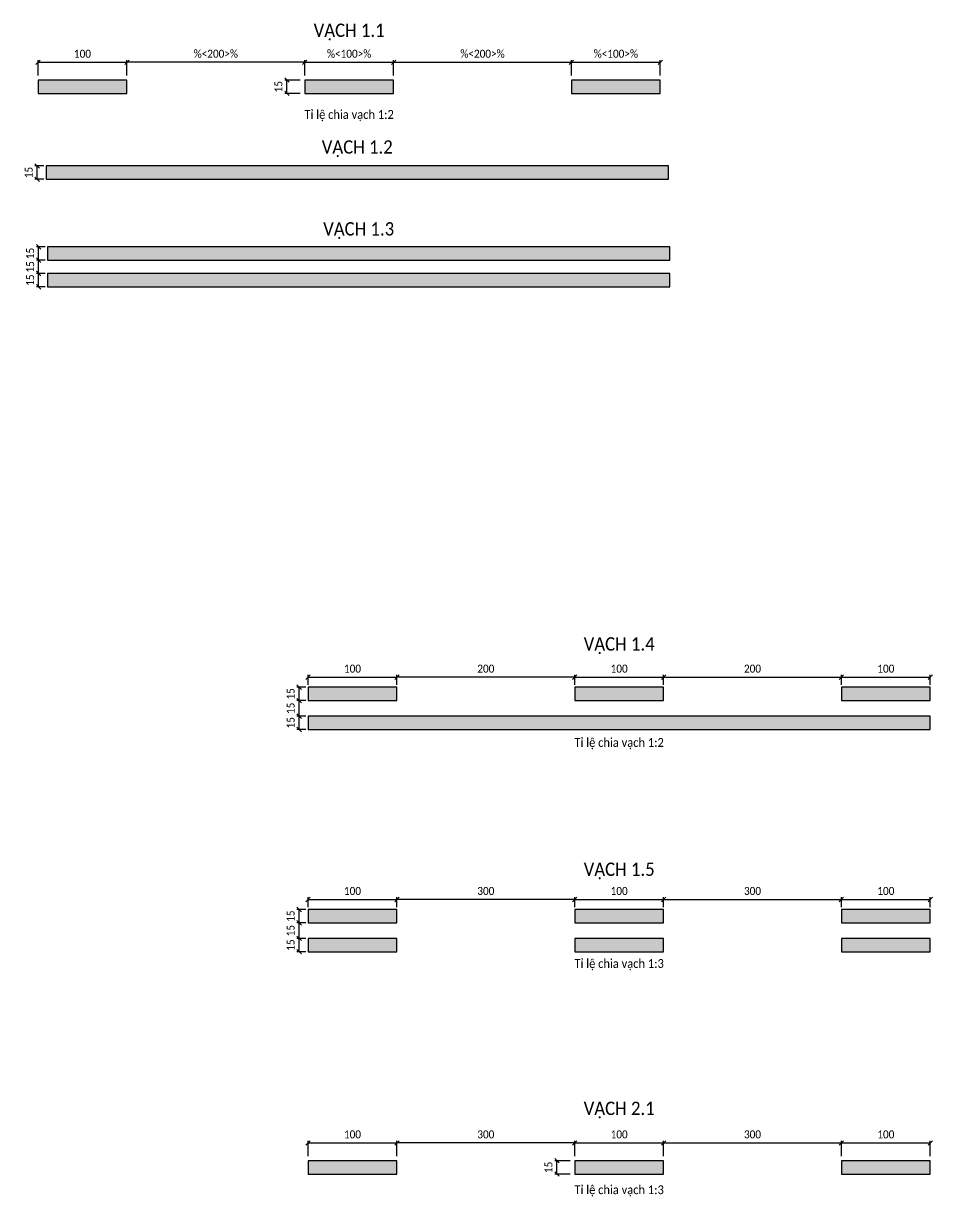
# Model space of a CAD drawing. Header units: metres. Extents: x 933 to 1419, y -2020 to 374.
# Drawn here: x 933.3 to 1137.9, y 109.8 to 373.6 of the extents above; entities that cross this region are included whole.
import ezdxf
from ezdxf.enums import TextEntityAlignment as Align

# ---------------------------------------------------------------- set-up
doc = ezdxf.new("R2010")
doc.units = ezdxf.units.M
doc.layers.add('ATGT-DIM', color=30, linetype='Continuous')
doc.layers.add('ATGT-Text', color=3, linetype='Continuous')
doc.styles.add('ATGT-Text', font='calibril.ttf', dxfattribs={"width": 0.9})
doc.dimstyles.new('ATGT-DIM', dxfattribs={"dimtxt": 1.8, "dimasz": 1, "dimexe": 0.5, "dimexo": 0.5, "dimgap": 1, "dimtad": 1, "dimdec": 0, "dimlfac": 5, "dimtxsty": 'ATGT-Text', "dimblk": 'OBLIQUE', "dimcen": 0, "dimclrd": 30, "dimclre": 30, "dimclrt": 2, "dimadec": 0, "dimazin": 0, "dimtfac": 1, "dimtdec": 0, "dimtmove": 0, "dimatfit": 3, "dimfxl": 3, "dimfxlon": 1, "dimlwe": -1, "dimarcsym": 2})

# ---------------------------------------------------------------- blocks, each defined once
blk = doc.blocks.new('_Oblique')
at = {"color": 0, "linetype": 'ByBlock', "lineweight": -2}
blk.add_line((-0.5, -0.5), (0.5, 0.5), dxfattribs=at)
blk = doc.blocks.new('*D437')
at = {"layer": 'ATGT-DIM', "color": 30, "transparency": 16777216}
for p, q in [((-11, 3), (-14.5, 3)), ((-11, 0), (-14.5, 0))]:
    blk.add_line(p, q, dxfattribs=at)
at = {"layer": 'ATGT-DIM', "color": 30, "lineweight": -2, "transparency": 16777216}
blk.add_line((-14, 0), (-14, 3), dxfattribs=at)
at = {"layer": 'Defpoints', "color": 0, "transparency": 16777216}
for p in [(-14, 3), (-10, 3), (-10, 0)]:
    blk.add_point(p, dxfattribs=at)
at = {"layer": 'ATGT-DIM', "color": 30, "lineweight": -2, "transparency": 16777216}
for p, rotation in [((-14, 3), 90), ((-14, 0), 270)]:
    blk.add_blockref('_Oblique', p, dxfattribs=dict(at, rotation=rotation))
at = {"layer": 'ATGT-DIM', "color": 2, "transparency": 16777216, "insert": (-15.91, 1.5), "char_height": 1.8, "attachment_point": 5, "rotation": 90, "style": 'ATGT-Text'}
blk.add_mtext('15', dxfattribs=at)
blk = doc.blocks.new('*D433')
at = {"layer": 'ATGT-DIM', "color": 30, "transparency": 16777216}
for p, q in [((-10, 4), (-10, 7.5)), ((10, 4), (10, 7.5))]:
    blk.add_line(p, q, dxfattribs=at)
at = {"layer": 'ATGT-DIM', "color": 30, "lineweight": -2, "transparency": 16777216}
blk.add_line((-10, 7), (10, 7), dxfattribs=at)
at = {"layer": 'Defpoints', "color": 0, "transparency": 16777216}
for p in [(10, 7), (-10, 3), (10, 3)]:
    blk.add_point(p, dxfattribs=at)
at = {"layer": 'ATGT-DIM', "color": 30, "lineweight": -2, "transparency": 16777216, "rotation": 180}
blk.add_blockref('_Oblique', (-10, 7), dxfattribs=at)
at = {"layer": 'ATGT-DIM', "color": 30, "lineweight": -2, "transparency": 16777216}
blk.add_blockref('_Oblique', (10, 7), dxfattribs=at)
at = {"layer": 'ATGT-DIM', "color": 2, "transparency": 16777216, "insert": (0, 8.92), "char_height": 1.8, "attachment_point": 5, "style": 'ATGT-Text'}
blk.add_mtext('%<100>%', dxfattribs=at)
blk = doc.blocks.new('*D434')
at = {"layer": 'ATGT-DIM', "color": 30, "transparency": 16777216}
for p, q in [((10, 4), (10, 7.5)), ((50, 4), (50, 7.5))]:
    blk.add_line(p, q, dxfattribs=at)
at = {"layer": 'ATGT-DIM', "color": 30, "lineweight": -2, "transparency": 16777216}
blk.add_line((10, 7), (50, 7), dxfattribs=at)
at = {"layer": 'Defpoints', "color": 0, "transparency": 16777216}
for p in [(50, 7), (10, 3), (50, 3)]:
    blk.add_point(p, dxfattribs=at)
at = {"layer": 'ATGT-DIM', "color": 30, "lineweight": -2, "transparency": 16777216, "rotation": 180}
blk.add_blockref('_Oblique', (10, 7), dxfattribs=at)
at = {"layer": 'ATGT-DIM', "color": 30, "lineweight": -2, "transparency": 16777216}
blk.add_blockref('_Oblique', (50, 7), dxfattribs=at)
at = {"layer": 'ATGT-DIM', "color": 2, "transparency": 16777216, "insert": (30, 8.92), "char_height": 1.8, "attachment_point": 5, "style": 'ATGT-Text'}
blk.add_mtext('%<200>%', dxfattribs=at)
blk = doc.blocks.new('*D435')
at = {"layer": 'ATGT-DIM', "color": 30, "transparency": 16777216}
for p, q in [((-50, 4), (-50, 7.5)), ((-10, 4), (-10, 7.5))]:
    blk.add_line(p, q, dxfattribs=at)
at = {"layer": 'ATGT-DIM', "color": 30, "lineweight": -2, "transparency": 16777216}
blk.add_line((-10, 7), (-50, 7), dxfattribs=at)
at = {"layer": 'Defpoints', "color": 0, "transparency": 16777216}
for p in [(-50, 7), (-50, 3), (-10, 3)]:
    blk.add_point(p, dxfattribs=at)
at = {"layer": 'ATGT-DIM', "color": 30, "lineweight": -2, "transparency": 16777216, "rotation": 180}
blk.add_blockref('_Oblique', (-50, 7), dxfattribs=at)
at = {"layer": 'ATGT-DIM', "color": 30, "lineweight": -2, "transparency": 16777216}
blk.add_blockref('_Oblique', (-10, 7), dxfattribs=at)
at = {"layer": 'ATGT-DIM', "color": 2, "transparency": 16777216, "insert": (-30, 8.92), "char_height": 1.8, "attachment_point": 5, "style": 'ATGT-Text'}
blk.add_mtext('%<200>%', dxfattribs=at)
blk = doc.blocks.new('*D432')
at = {"layer": 'ATGT-DIM', "color": 30, "transparency": 16777216}
for p, q in [((-70, 4), (-70, 7.5)), ((-50, 4), (-50, 7.5))]:
    blk.add_line(p, q, dxfattribs=at)
at = {"layer": 'ATGT-DIM', "color": 30, "lineweight": -2, "transparency": 16777216}
blk.add_line((-70, 7), (-50, 7), dxfattribs=at)
at = {"layer": 'Defpoints', "color": 0, "transparency": 16777216}
for p in [(-50, 7), (-70, 3), (-50, 3)]:
    blk.add_point(p, dxfattribs=at)
at = {"layer": 'ATGT-DIM', "color": 30, "lineweight": -2, "transparency": 16777216, "rotation": 180}
blk.add_blockref('_Oblique', (-70, 7), dxfattribs=at)
at = {"layer": 'ATGT-DIM', "color": 30, "lineweight": -2, "transparency": 16777216}
blk.add_blockref('_Oblique', (-50, 7), dxfattribs=at)
at = {"layer": 'ATGT-DIM', "color": 2, "transparency": 16777216, "insert": (-60, 8.92), "char_height": 1.8, "attachment_point": 5, "style": 'ATGT-Text'}
blk.add_mtext('100', dxfattribs=at)
blk = doc.blocks.new('*D436')
at = {"layer": 'ATGT-DIM', "color": 30, "transparency": 16777216}
for p, q in [((50, 4), (50, 7.5)), ((70, 4), (70, 7.5))]:
    blk.add_line(p, q, dxfattribs=at)
at = {"layer": 'ATGT-DIM', "color": 30, "lineweight": -2, "transparency": 16777216}
blk.add_line((50, 7), (70, 7), dxfattribs=at)
at = {"layer": 'Defpoints', "color": 0, "transparency": 16777216}
for p in [(70, 7), (50, 3), (70, 3)]:
    blk.add_point(p, dxfattribs=at)
at = {"layer": 'ATGT-DIM', "color": 30, "lineweight": -2, "transparency": 16777216, "rotation": 180}
blk.add_blockref('_Oblique', (50, 7), dxfattribs=at)
at = {"layer": 'ATGT-DIM', "color": 30, "lineweight": -2, "transparency": 16777216}
blk.add_blockref('_Oblique', (70, 7), dxfattribs=at)
at = {"layer": 'ATGT-DIM', "color": 2, "transparency": 16777216, "insert": (60, 8.92), "char_height": 1.8, "attachment_point": 5, "style": 'ATGT-Text'}
blk.add_mtext('%<100>%', dxfattribs=at)
blk = doc.blocks.new('*D438')
at = {"layer": 'ATGT-DIM', "color": 30, "transparency": 16777216}
for p, q in [((-70.5, 3), (-72.5, 3)), ((-70.5, 0), (-72.5, 0))]:
    blk.add_line(p, q, dxfattribs=at)
at = {"layer": 'ATGT-DIM', "color": 30, "lineweight": -2, "transparency": 16777216}
blk.add_line((-72, 0), (-72, 3), dxfattribs=at)
at = {"layer": 'Defpoints', "color": 0, "transparency": 16777216}
for p in [(-72, 3), (-70, 3), (-70, 0)]:
    blk.add_point(p, dxfattribs=at)
at = {"layer": 'ATGT-DIM', "color": 30, "lineweight": -2, "transparency": 16777216}
for p, rotation in [((-72, 3), 90), ((-72, 0), 270)]:
    blk.add_blockref('_Oblique', p, dxfattribs=dict(at, rotation=rotation))
at = {"layer": 'ATGT-DIM', "color": 2, "transparency": 16777216, "insert": (-73.91, 1.5), "char_height": 1.8, "attachment_point": 5, "rotation": 90, "style": 'ATGT-Text'}
blk.add_mtext('15', dxfattribs=at)
blk = doc.blocks.new('*D439')
at = {"layer": 'ATGT-DIM', "color": 30, "transparency": 16777216}
for p, q in [((-70.5, 3), (-72.5, 3)), ((-70.5, 0), (-72.5, 0))]:
    blk.add_line(p, q, dxfattribs=at)
at = {"layer": 'ATGT-DIM', "color": 30, "lineweight": -2, "transparency": 16777216}
blk.add_line((-72, 0), (-72, 3), dxfattribs=at)
at = {"layer": 'Defpoints', "color": 0, "transparency": 16777216}
for p in [(-72, 3), (-70, 3), (-70, 0)]:
    blk.add_point(p, dxfattribs=at)
at = {"layer": 'ATGT-DIM', "color": 30, "lineweight": -2, "transparency": 16777216}
for p, rotation in [((-72, 3), 90), ((-72, 0), 270)]:
    blk.add_blockref('_Oblique', p, dxfattribs=dict(at, rotation=rotation))
at = {"layer": 'ATGT-DIM', "color": 2, "transparency": 16777216, "insert": (-73.91, 1.5), "char_height": 1.8, "attachment_point": 5, "rotation": 90, "style": 'ATGT-Text'}
blk.add_mtext('15', dxfattribs=at)
blk = doc.blocks.new('*D441')
at = {"layer": 'ATGT-DIM', "color": 30, "transparency": 16777216}
for p, q in [((-70.5, 9), (-72.5, 9)), ((-70.5, 6), (-72.5, 6))]:
    blk.add_line(p, q, dxfattribs=at)
at = {"layer": 'ATGT-DIM', "color": 30, "lineweight": -2, "transparency": 16777216}
blk.add_line((-72, 6), (-72, 9), dxfattribs=at)
at = {"layer": 'Defpoints', "color": 0, "transparency": 16777216}
for p in [(-72, 9), (-70, 9), (-70, 6)]:
    blk.add_point(p, dxfattribs=at)
at = {"layer": 'ATGT-DIM', "color": 30, "lineweight": -2, "transparency": 16777216}
for p, rotation in [((-72, 9), 90), ((-72, 6), 270)]:
    blk.add_blockref('_Oblique', p, dxfattribs=dict(at, rotation=rotation))
at = {"layer": 'ATGT-DIM', "color": 2, "transparency": 16777216, "insert": (-73.91, 7.5), "char_height": 1.8, "attachment_point": 5, "rotation": 90, "style": 'ATGT-Text'}
blk.add_mtext('15', dxfattribs=at)
blk = doc.blocks.new('*D440')
at = {"layer": 'ATGT-DIM', "color": 30, "transparency": 16777216}
for p, q in [((-70.5, 6), (-72.5, 6)), ((-70.5, 3), (-72.5, 3))]:
    blk.add_line(p, q, dxfattribs=at)
at = {"layer": 'ATGT-DIM', "color": 30, "lineweight": -2, "transparency": 16777216}
blk.add_line((-72, 3), (-72, 6), dxfattribs=at)
at = {"layer": 'Defpoints', "color": 0, "transparency": 16777216}
for p in [(-72, 6), (-70, 6), (-70, 3)]:
    blk.add_point(p, dxfattribs=at)
at = {"layer": 'ATGT-DIM', "color": 30, "lineweight": -2, "transparency": 16777216}
for p, rotation in [((-72, 6), 90), ((-72, 3), 270)]:
    blk.add_blockref('_Oblique', p, dxfattribs=dict(at, rotation=rotation))
at = {"layer": 'ATGT-DIM', "color": 2, "transparency": 16777216, "insert": (-73.91, 4.5), "char_height": 1.8, "attachment_point": 5, "rotation": 90, "style": 'ATGT-Text'}
blk.add_mtext('15', dxfattribs=at)
blk = doc.blocks.new('*D6')
at = {"layer": 'ATGT-DIM', "color": 30, "transparency": 16777216}
for p, q in [((-10, -140), (-10, -137.75)), ((10, -140), (10, -137.75))]:
    blk.add_line(p, q, dxfattribs=at)
at = {"layer": 'ATGT-DIM', "color": 30, "lineweight": -2, "transparency": 16777216}
blk.add_line((-10, -138.25), (10, -138.25), dxfattribs=at)
at = {"layer": 'Defpoints', "color": 0, "transparency": 16777216}
for p in [(10, -138.25), (-10, -140.5), (10, -140.5)]:
    blk.add_point(p, dxfattribs=at)
at = {"layer": 'ATGT-DIM', "color": 30, "lineweight": -2, "transparency": 16777216, "rotation": 180}
blk.add_blockref('_Oblique', (-10, -138.25), dxfattribs=at)
at = {"layer": 'ATGT-DIM', "color": 30, "lineweight": -2, "transparency": 16777216}
blk.add_blockref('_Oblique', (10, -138.25), dxfattribs=at)
at = {"layer": 'ATGT-DIM', "color": 2, "transparency": 16777216, "insert": (0, -136.33), "char_height": 1.8, "attachment_point": 5, "style": 'ATGT-Text'}
blk.add_mtext('100', dxfattribs=at)
blk = doc.blocks.new('*D7')
at = {"layer": 'ATGT-DIM', "color": 30, "transparency": 16777216}
for p, q in [((10, -140), (10, -137.75)), ((50, -140), (50, -137.75))]:
    blk.add_line(p, q, dxfattribs=at)
at = {"layer": 'ATGT-DIM', "color": 30, "lineweight": -2, "transparency": 16777216}
blk.add_line((10, -138.25), (50, -138.25), dxfattribs=at)
at = {"layer": 'Defpoints', "color": 0, "transparency": 16777216}
for p in [(50, -138.25), (10, -140.5), (50, -140.5)]:
    blk.add_point(p, dxfattribs=at)
at = {"layer": 'ATGT-DIM', "color": 30, "lineweight": -2, "transparency": 16777216, "rotation": 180}
blk.add_blockref('_Oblique', (10, -138.25), dxfattribs=at)
at = {"layer": 'ATGT-DIM', "color": 30, "lineweight": -2, "transparency": 16777216}
blk.add_blockref('_Oblique', (50, -138.25), dxfattribs=at)
at = {"layer": 'ATGT-DIM', "color": 2, "transparency": 16777216, "insert": (30, -136.33), "char_height": 1.8, "attachment_point": 5, "style": 'ATGT-Text'}
blk.add_mtext('200', dxfattribs=at)
blk = doc.blocks.new('*D8')
at = {"layer": 'ATGT-DIM', "color": 30, "transparency": 16777216}
for p, q in [((-50, -140), (-50, -137.75)), ((-10, -140), (-10, -137.75))]:
    blk.add_line(p, q, dxfattribs=at)
at = {"layer": 'ATGT-DIM', "color": 30, "lineweight": -2, "transparency": 16777216}
blk.add_line((-10, -138.25), (-50, -138.25), dxfattribs=at)
at = {"layer": 'Defpoints', "color": 0, "transparency": 16777216}
for p in [(-50, -138.25), (-50, -140.5), (-10, -140.5)]:
    blk.add_point(p, dxfattribs=at)
at = {"layer": 'ATGT-DIM', "color": 30, "lineweight": -2, "transparency": 16777216, "rotation": 180}
blk.add_blockref('_Oblique', (-50, -138.25), dxfattribs=at)
at = {"layer": 'ATGT-DIM', "color": 30, "lineweight": -2, "transparency": 16777216}
blk.add_blockref('_Oblique', (-10, -138.25), dxfattribs=at)
at = {"layer": 'ATGT-DIM', "color": 2, "transparency": 16777216, "insert": (-30, -136.33), "char_height": 1.8, "attachment_point": 5, "style": 'ATGT-Text'}
blk.add_mtext('200', dxfattribs=at)
blk = doc.blocks.new('*D2')
at = {"layer": 'ATGT-DIM', "color": 30, "transparency": 16777216}
for p, q in [((-70, -140), (-70, -137.75)), ((-50, -140), (-50, -137.75))]:
    blk.add_line(p, q, dxfattribs=at)
at = {"layer": 'ATGT-DIM', "color": 30, "lineweight": -2, "transparency": 16777216}
blk.add_line((-70, -138.25), (-50, -138.25), dxfattribs=at)
at = {"layer": 'Defpoints', "color": 0, "transparency": 16777216}
for p in [(-50, -138.25), (-70, -140.5), (-50, -140.5)]:
    blk.add_point(p, dxfattribs=at)
at = {"layer": 'ATGT-DIM', "color": 30, "lineweight": -2, "transparency": 16777216, "rotation": 180}
blk.add_blockref('_Oblique', (-70, -138.25), dxfattribs=at)
at = {"layer": 'ATGT-DIM', "color": 30, "lineweight": -2, "transparency": 16777216}
blk.add_blockref('_Oblique', (-50, -138.25), dxfattribs=at)
at = {"layer": 'ATGT-DIM', "color": 2, "transparency": 16777216, "insert": (-60, -136.33), "char_height": 1.8, "attachment_point": 5, "style": 'ATGT-Text'}
blk.add_mtext('100', dxfattribs=at)
blk = doc.blocks.new('*D3')
at = {"layer": 'ATGT-DIM', "color": 30, "transparency": 16777216}
for p, q in [((50, -140), (50, -137.75)), ((70, -140), (70, -137.75))]:
    blk.add_line(p, q, dxfattribs=at)
at = {"layer": 'ATGT-DIM', "color": 30, "lineweight": -2, "transparency": 16777216}
blk.add_line((50, -138.25), (70, -138.25), dxfattribs=at)
at = {"layer": 'Defpoints', "color": 0, "transparency": 16777216}
for p in [(70, -138.25), (50, -140.5), (70, -140.5)]:
    blk.add_point(p, dxfattribs=at)
at = {"layer": 'ATGT-DIM', "color": 30, "lineweight": -2, "transparency": 16777216, "rotation": 180}
blk.add_blockref('_Oblique', (50, -138.25), dxfattribs=at)
at = {"layer": 'ATGT-DIM', "color": 30, "lineweight": -2, "transparency": 16777216}
blk.add_blockref('_Oblique', (70, -138.25), dxfattribs=at)
at = {"layer": 'ATGT-DIM', "color": 2, "transparency": 16777216, "insert": (60, -136.33), "char_height": 1.8, "attachment_point": 5, "style": 'ATGT-Text'}
blk.add_mtext('100', dxfattribs=at)
blk = doc.blocks.new('*D9')
at = {"layer": 'ATGT-DIM', "color": 30, "transparency": 16777216}
for p, q in [((-70.5, -147), (-72.5, -147)), ((-70.5, -150), (-72.5, -150))]:
    blk.add_line(p, q, dxfattribs=at)
at = {"layer": 'ATGT-DIM', "color": 30, "lineweight": -2, "transparency": 16777216}
blk.add_line((-72, -150), (-72, -147), dxfattribs=at)
at = {"layer": 'Defpoints', "color": 0, "transparency": 16777216}
for p in [(-72, -147), (-70, -147), (-70, -150)]:
    blk.add_point(p, dxfattribs=at)
at = {"layer": 'ATGT-DIM', "color": 30, "lineweight": -2, "transparency": 16777216}
for p, rotation in [((-72, -147), 90), ((-72, -150), 270)]:
    blk.add_blockref('_Oblique', p, dxfattribs=dict(at, rotation=rotation))
at = {"layer": 'ATGT-DIM', "color": 2, "transparency": 16777216, "insert": (-73.91, -148.5), "char_height": 1.8, "attachment_point": 5, "rotation": 90, "style": 'ATGT-Text'}
blk.add_mtext('15', dxfattribs=at)
blk = doc.blocks.new('*D4')
at = {"layer": 'ATGT-DIM', "color": 30, "transparency": 16777216}
for p, q in [((-70.5, -143.5), (-72.5, -143.5)), ((-70.5, -147), (-72.5, -147))]:
    blk.add_line(p, q, dxfattribs=at)
at = {"layer": 'ATGT-DIM', "color": 30, "lineweight": -2, "transparency": 16777216}
blk.add_line((-72, -147), (-72, -143.5), dxfattribs=at)
at = {"layer": 'Defpoints', "color": 0, "transparency": 16777216}
for p in [(-72, -143.5), (-70, -143.5), (-70, -147)]:
    blk.add_point(p, dxfattribs=at)
at = {"layer": 'ATGT-DIM', "color": 30, "lineweight": -2, "transparency": 16777216}
for p, rotation in [((-72, -143.5), 90), ((-72, -147), 270)]:
    blk.add_blockref('_Oblique', p, dxfattribs=dict(at, rotation=rotation))
at = {"layer": 'ATGT-DIM', "color": 2, "transparency": 16777216, "insert": (-73.91, -145.25), "char_height": 1.8, "attachment_point": 5, "rotation": 90, "style": 'ATGT-Text'}
blk.add_mtext('15', dxfattribs=at)
blk = doc.blocks.new('*D5')
at = {"layer": 'ATGT-DIM', "color": 30, "transparency": 16777216}
for p, q in [((-70.5, -140.5), (-72.5, -140.5)), ((-70.5, -143.5), (-72.5, -143.5))]:
    blk.add_line(p, q, dxfattribs=at)
at = {"layer": 'ATGT-DIM', "color": 30, "lineweight": -2, "transparency": 16777216}
blk.add_line((-72, -143.5), (-72, -140.5), dxfattribs=at)
at = {"layer": 'Defpoints', "color": 0, "transparency": 16777216}
for p in [(-72, -140.5), (-70, -140.5), (-70, -143.5)]:
    blk.add_point(p, dxfattribs=at)
at = {"layer": 'ATGT-DIM', "color": 30, "lineweight": -2, "transparency": 16777216}
for p, rotation in [((-72, -140.5), 90), ((-72, -143.5), 270)]:
    blk.add_blockref('_Oblique', p, dxfattribs=dict(at, rotation=rotation))
at = {"layer": 'ATGT-DIM', "color": 2, "transparency": 16777216, "insert": (-73.91, -142), "char_height": 1.8, "attachment_point": 5, "rotation": 90, "style": 'ATGT-Text'}
blk.add_mtext('15', dxfattribs=at)
blk = doc.blocks.new('*D10')
at = {"layer": 'ATGT-DIM', "color": 30, "transparency": 16777216}
for p, q in [((-10, -190), (-10, -187.75)), ((10, -190), (10, -187.75))]:
    blk.add_line(p, q, dxfattribs=at)
at = {"layer": 'ATGT-DIM', "color": 30, "lineweight": -2, "transparency": 16777216}
blk.add_line((-10, -188.25), (10, -188.25), dxfattribs=at)
at = {"layer": 'Defpoints', "color": 0, "transparency": 16777216}
for p in [(10, -188.25), (-10, -190.5), (10, -190.5)]:
    blk.add_point(p, dxfattribs=at)
at = {"layer": 'ATGT-DIM', "color": 30, "lineweight": -2, "transparency": 16777216, "rotation": 180}
blk.add_blockref('_Oblique', (-10, -188.25), dxfattribs=at)
at = {"layer": 'ATGT-DIM', "color": 30, "lineweight": -2, "transparency": 16777216}
blk.add_blockref('_Oblique', (10, -188.25), dxfattribs=at)
at = {"layer": 'ATGT-DIM', "color": 2, "transparency": 16777216, "insert": (0, -186.33), "char_height": 1.8, "attachment_point": 5, "style": 'ATGT-Text'}
blk.add_mtext('100', dxfattribs=at)
blk = doc.blocks.new('*D359')
at = {"layer": 'ATGT-DIM', "color": 30, "transparency": 16777216}
for p, q in [((10, 10), (10, 12.25)), ((50, 10), (50, 12.25))]:
    blk.add_line(p, q, dxfattribs=at)
at = {"layer": 'ATGT-DIM', "color": 30, "lineweight": -2, "transparency": 16777216}
blk.add_line((10, 11.75), (50, 11.75), dxfattribs=at)
at = {"layer": 'Defpoints', "color": 0, "transparency": 16777216}
for p in [(50, 11.75), (10, 9.5), (50, 9.5)]:
    blk.add_point(p, dxfattribs=at)
at = {"layer": 'ATGT-DIM', "color": 30, "lineweight": -2, "transparency": 16777216, "rotation": 180}
blk.add_blockref('_Oblique', (10, 11.75), dxfattribs=at)
at = {"layer": 'ATGT-DIM', "color": 30, "lineweight": -2, "transparency": 16777216}
blk.add_blockref('_Oblique', (50, 11.75), dxfattribs=at)
at = {"layer": 'ATGT-DIM', "color": 2, "transparency": 16777216, "insert": (30, 13.67), "char_height": 1.8, "attachment_point": 5, "style": 'ATGT-Text'}
blk.add_mtext('300', dxfattribs=at)
blk = doc.blocks.new('*D358')
at = {"layer": 'ATGT-DIM', "color": 30, "transparency": 16777216}
for p, q in [((-50, 10), (-50, 12.25)), ((-10, 10), (-10, 12.25))]:
    blk.add_line(p, q, dxfattribs=at)
at = {"layer": 'ATGT-DIM', "color": 30, "lineweight": -2, "transparency": 16777216}
blk.add_line((-10, 11.75), (-50, 11.75), dxfattribs=at)
at = {"layer": 'Defpoints', "color": 0, "transparency": 16777216}
for p in [(-50, 11.75), (-50, 9.5), (-10, 9.5)]:
    blk.add_point(p, dxfattribs=at)
at = {"layer": 'ATGT-DIM', "color": 30, "lineweight": -2, "transparency": 16777216, "rotation": 180}
blk.add_blockref('_Oblique', (-50, 11.75), dxfattribs=at)
at = {"layer": 'ATGT-DIM', "color": 30, "lineweight": -2, "transparency": 16777216}
blk.add_blockref('_Oblique', (-10, 11.75), dxfattribs=at)
at = {"layer": 'ATGT-DIM', "color": 2, "transparency": 16777216, "insert": (-30, 13.67), "char_height": 1.8, "attachment_point": 5, "style": 'ATGT-Text'}
blk.add_mtext('300', dxfattribs=at)
blk = doc.blocks.new('*D353')
at = {"layer": 'ATGT-DIM', "color": 30, "transparency": 16777216}
for p, q in [((-70, 10), (-70, 12.25)), ((-50, 10), (-50, 12.25))]:
    blk.add_line(p, q, dxfattribs=at)
at = {"layer": 'ATGT-DIM', "color": 30, "lineweight": -2, "transparency": 16777216}
blk.add_line((-70, 11.75), (-50, 11.75), dxfattribs=at)
at = {"layer": 'Defpoints', "color": 0, "transparency": 16777216}
for p in [(-50, 11.75), (-70, 9.5), (-50, 9.5)]:
    blk.add_point(p, dxfattribs=at)
at = {"layer": 'ATGT-DIM', "color": 30, "lineweight": -2, "transparency": 16777216, "rotation": 180}
blk.add_blockref('_Oblique', (-70, 11.75), dxfattribs=at)
at = {"layer": 'ATGT-DIM', "color": 30, "lineweight": -2, "transparency": 16777216}
blk.add_blockref('_Oblique', (-50, 11.75), dxfattribs=at)
at = {"layer": 'ATGT-DIM', "color": 2, "transparency": 16777216, "insert": (-60, 13.67), "char_height": 1.8, "attachment_point": 5, "style": 'ATGT-Text'}
blk.add_mtext('100', dxfattribs=at)
blk = doc.blocks.new('*D354')
at = {"layer": 'ATGT-DIM', "color": 30, "transparency": 16777216}
for p, q in [((50, 10), (50, 12.25)), ((70, 10), (70, 12.25))]:
    blk.add_line(p, q, dxfattribs=at)
at = {"layer": 'ATGT-DIM', "color": 30, "lineweight": -2, "transparency": 16777216}
blk.add_line((50, 11.75), (70, 11.75), dxfattribs=at)
at = {"layer": 'Defpoints', "color": 0, "transparency": 16777216}
for p in [(70, 11.75), (50, 9.5), (70, 9.5)]:
    blk.add_point(p, dxfattribs=at)
at = {"layer": 'ATGT-DIM', "color": 30, "lineweight": -2, "transparency": 16777216, "rotation": 180}
blk.add_blockref('_Oblique', (50, 11.75), dxfattribs=at)
at = {"layer": 'ATGT-DIM', "color": 30, "lineweight": -2, "transparency": 16777216}
blk.add_blockref('_Oblique', (70, 11.75), dxfattribs=at)
at = {"layer": 'ATGT-DIM', "color": 2, "transparency": 16777216, "insert": (60, 13.67), "char_height": 1.8, "attachment_point": 5, "style": 'ATGT-Text'}
blk.add_mtext('100', dxfattribs=at)
blk = doc.blocks.new('*D355')
at = {"layer": 'ATGT-DIM', "color": 30, "transparency": 16777216}
for p, q in [((-70.5, 3), (-72.5, 3)), ((-70.5, 0), (-72.5, 0))]:
    blk.add_line(p, q, dxfattribs=at)
at = {"layer": 'ATGT-DIM', "color": 30, "lineweight": -2, "transparency": 16777216}
blk.add_line((-72, 0), (-72, 3), dxfattribs=at)
at = {"layer": 'Defpoints', "color": 0, "transparency": 16777216}
for p in [(-72, 3), (-70, 3), (-70, 0)]:
    blk.add_point(p, dxfattribs=at)
at = {"layer": 'ATGT-DIM', "color": 30, "lineweight": -2, "transparency": 16777216}
for p, rotation in [((-72, 3), 90), ((-72, 0), 270)]:
    blk.add_blockref('_Oblique', p, dxfattribs=dict(at, rotation=rotation))
at = {"layer": 'ATGT-DIM', "color": 2, "transparency": 16777216, "insert": (-73.91, 1.5), "char_height": 1.8, "attachment_point": 5, "rotation": 90, "style": 'ATGT-Text'}
blk.add_mtext('15', dxfattribs=at)
blk = doc.blocks.new('*D356')
at = {"layer": 'ATGT-DIM', "color": 30, "transparency": 16777216}
for p, q in [((-70.5, 6.5), (-72.5, 6.5)), ((-70.5, 3), (-72.5, 3))]:
    blk.add_line(p, q, dxfattribs=at)
at = {"layer": 'ATGT-DIM', "color": 30, "lineweight": -2, "transparency": 16777216}
blk.add_line((-72, 3), (-72, 6.5), dxfattribs=at)
at = {"layer": 'Defpoints', "color": 0, "transparency": 16777216}
for p in [(-72, 6.5), (-70, 6.5), (-70, 3)]:
    blk.add_point(p, dxfattribs=at)
at = {"layer": 'ATGT-DIM', "color": 30, "lineweight": -2, "transparency": 16777216}
for p, rotation in [((-72, 6.5), 90), ((-72, 3), 270)]:
    blk.add_blockref('_Oblique', p, dxfattribs=dict(at, rotation=rotation))
at = {"layer": 'ATGT-DIM', "color": 2, "transparency": 16777216, "insert": (-73.91, 4.75), "char_height": 1.8, "attachment_point": 5, "rotation": 90, "style": 'ATGT-Text'}
blk.add_mtext('15', dxfattribs=at)
blk = doc.blocks.new('*D357')
at = {"layer": 'ATGT-DIM', "color": 30, "transparency": 16777216}
for p, q in [((-70.5, 9.5), (-72.5, 9.5)), ((-70.5, 6.5), (-72.5, 6.5))]:
    blk.add_line(p, q, dxfattribs=at)
at = {"layer": 'ATGT-DIM', "color": 30, "lineweight": -2, "transparency": 16777216}
blk.add_line((-72, 6.5), (-72, 9.5), dxfattribs=at)
at = {"layer": 'Defpoints', "color": 0, "transparency": 16777216}
for p in [(-72, 9.5), (-70, 9.5), (-70, 6.5)]:
    blk.add_point(p, dxfattribs=at)
at = {"layer": 'ATGT-DIM', "color": 30, "lineweight": -2, "transparency": 16777216}
for p, rotation in [((-72, 9.5), 90), ((-72, 6.5), 270)]:
    blk.add_blockref('_Oblique', p, dxfattribs=dict(at, rotation=rotation))
at = {"layer": 'ATGT-DIM', "color": 2, "transparency": 16777216, "insert": (-73.91, 8), "char_height": 1.8, "attachment_point": 5, "rotation": 90, "style": 'ATGT-Text'}
blk.add_mtext('15', dxfattribs=at)
blk = doc.blocks.new('*D13')
at = {"layer": 'ATGT-DIM', "color": 30, "transparency": 16777216}
for p, q in [((-11, -247), (-14.5, -247)), ((-11, -250), (-14.5, -250))]:
    blk.add_line(p, q, dxfattribs=at)
at = {"layer": 'ATGT-DIM', "color": 30, "lineweight": -2, "transparency": 16777216}
blk.add_line((-14, -250), (-14, -247), dxfattribs=at)
at = {"layer": 'Defpoints', "color": 0, "transparency": 16777216}
for p in [(-14, -247), (-10, -247), (-10, -250)]:
    blk.add_point(p, dxfattribs=at)
at = {"layer": 'ATGT-DIM', "color": 30, "lineweight": -2, "transparency": 16777216}
for p, rotation in [((-14, -247), 90), ((-14, -250), 270)]:
    blk.add_blockref('_Oblique', p, dxfattribs=dict(at, rotation=rotation))
at = {"layer": 'ATGT-DIM', "color": 2, "transparency": 16777216, "insert": (-15.91, -248.5), "char_height": 1.8, "attachment_point": 5, "rotation": 90, "style": 'ATGT-Text'}
blk.add_mtext('15', dxfattribs=at)
blk = doc.blocks.new('*D14')
at = {"layer": 'ATGT-DIM', "color": 30, "transparency": 16777216}
for p, q in [((-10, -246), (-10, -242.5)), ((10, -246), (10, -242.5))]:
    blk.add_line(p, q, dxfattribs=at)
at = {"layer": 'ATGT-DIM', "color": 30, "lineweight": -2, "transparency": 16777216}
blk.add_line((-10, -243), (10, -243), dxfattribs=at)
at = {"layer": 'Defpoints', "color": 0, "transparency": 16777216}
for p in [(10, -243), (-10, -247), (10, -247)]:
    blk.add_point(p, dxfattribs=at)
at = {"layer": 'ATGT-DIM', "color": 30, "lineweight": -2, "transparency": 16777216, "rotation": 180}
blk.add_blockref('_Oblique', (-10, -243), dxfattribs=at)
at = {"layer": 'ATGT-DIM', "color": 30, "lineweight": -2, "transparency": 16777216}
blk.add_blockref('_Oblique', (10, -243), dxfattribs=at)
at = {"layer": 'ATGT-DIM', "color": 2, "transparency": 16777216, "insert": (0, -241.08), "char_height": 1.8, "attachment_point": 5, "style": 'ATGT-Text'}
blk.add_mtext('100', dxfattribs=at)
blk = doc.blocks.new('*D15')
at = {"layer": 'ATGT-DIM', "color": 30, "transparency": 16777216}
for p, q in [((10, -246), (10, -242.5)), ((50, -246), (50, -242.5))]:
    blk.add_line(p, q, dxfattribs=at)
at = {"layer": 'ATGT-DIM', "color": 30, "lineweight": -2, "transparency": 16777216}
blk.add_line((10, -243), (50, -243), dxfattribs=at)
at = {"layer": 'Defpoints', "color": 0, "transparency": 16777216}
for p in [(50, -243), (10, -247), (50, -247)]:
    blk.add_point(p, dxfattribs=at)
at = {"layer": 'ATGT-DIM', "color": 30, "lineweight": -2, "transparency": 16777216, "rotation": 180}
blk.add_blockref('_Oblique', (10, -243), dxfattribs=at)
at = {"layer": 'ATGT-DIM', "color": 30, "lineweight": -2, "transparency": 16777216}
blk.add_blockref('_Oblique', (50, -243), dxfattribs=at)
at = {"layer": 'ATGT-DIM', "color": 2, "transparency": 16777216, "insert": (30, -241.08), "char_height": 1.8, "attachment_point": 5, "style": 'ATGT-Text'}
blk.add_mtext('300', dxfattribs=at)
blk = doc.blocks.new('*D16')
at = {"layer": 'ATGT-DIM', "color": 30, "transparency": 16777216}
for p, q in [((-50, -246), (-50, -242.5)), ((-10, -246), (-10, -242.5))]:
    blk.add_line(p, q, dxfattribs=at)
at = {"layer": 'ATGT-DIM', "color": 30, "lineweight": -2, "transparency": 16777216}
blk.add_line((-10, -243), (-50, -243), dxfattribs=at)
at = {"layer": 'Defpoints', "color": 0, "transparency": 16777216}
for p in [(-50, -243), (-50, -247), (-10, -247)]:
    blk.add_point(p, dxfattribs=at)
at = {"layer": 'ATGT-DIM', "color": 30, "lineweight": -2, "transparency": 16777216, "rotation": 180}
blk.add_blockref('_Oblique', (-50, -243), dxfattribs=at)
at = {"layer": 'ATGT-DIM', "color": 30, "lineweight": -2, "transparency": 16777216}
blk.add_blockref('_Oblique', (-10, -243), dxfattribs=at)
at = {"layer": 'ATGT-DIM', "color": 2, "transparency": 16777216, "insert": (-30, -241.08), "char_height": 1.8, "attachment_point": 5, "style": 'ATGT-Text'}
blk.add_mtext('300', dxfattribs=at)
blk = doc.blocks.new('*D11')
at = {"layer": 'ATGT-DIM', "color": 30, "transparency": 16777216}
for p, q in [((-70, -246), (-70, -242.5)), ((-50, -246), (-50, -242.5))]:
    blk.add_line(p, q, dxfattribs=at)
at = {"layer": 'ATGT-DIM', "color": 30, "lineweight": -2, "transparency": 16777216}
blk.add_line((-70, -243), (-50, -243), dxfattribs=at)
at = {"layer": 'Defpoints', "color": 0, "transparency": 16777216}
for p in [(-50, -243), (-70, -247), (-50, -247)]:
    blk.add_point(p, dxfattribs=at)
at = {"layer": 'ATGT-DIM', "color": 30, "lineweight": -2, "transparency": 16777216, "rotation": 180}
blk.add_blockref('_Oblique', (-70, -243), dxfattribs=at)
at = {"layer": 'ATGT-DIM', "color": 30, "lineweight": -2, "transparency": 16777216}
blk.add_blockref('_Oblique', (-50, -243), dxfattribs=at)
at = {"layer": 'ATGT-DIM', "color": 2, "transparency": 16777216, "insert": (-60, -241.08), "char_height": 1.8, "attachment_point": 5, "style": 'ATGT-Text'}
blk.add_mtext('100', dxfattribs=at)
blk = doc.blocks.new('*D12')
at = {"layer": 'ATGT-DIM', "color": 30, "transparency": 16777216}
for p, q in [((50, -246), (50, -242.5)), ((70, -246), (70, -242.5))]:
    blk.add_line(p, q, dxfattribs=at)
at = {"layer": 'ATGT-DIM', "color": 30, "lineweight": -2, "transparency": 16777216}
blk.add_line((50, -243), (70, -243), dxfattribs=at)
at = {"layer": 'Defpoints', "color": 0, "transparency": 16777216}
for p in [(70, -243), (50, -247), (70, -247)]:
    blk.add_point(p, dxfattribs=at)
at = {"layer": 'ATGT-DIM', "color": 30, "lineweight": -2, "transparency": 16777216, "rotation": 180}
blk.add_blockref('_Oblique', (50, -243), dxfattribs=at)
at = {"layer": 'ATGT-DIM', "color": 30, "lineweight": -2, "transparency": 16777216}
blk.add_blockref('_Oblique', (70, -243), dxfattribs=at)
at = {"layer": 'ATGT-DIM', "color": 2, "transparency": 16777216, "insert": (60, -241.08), "char_height": 1.8, "attachment_point": 5, "style": 'ATGT-Text'}
blk.add_mtext('100', dxfattribs=at)
blk = doc.blocks.new('ATGT-Vach1.1')
for points in [[(-70, 3), (-70, 0), (-50, 0), (-50, 3)], [(-10, 3), (-10, 0), (10, 0), (10, 3)], [(50, 3), (50, 0), (70, 0), (70, 3)]]:
    blk.add_hatch(color=2).paths.add_polyline_path(points)
at = {"color": 2}
for points in [[(-70, 3), (-70, 0), (-50, 0), (-50, 3)], [(-10, 3), (-10, 0), (10, 0), (10, 3)], [(50, 3), (50, 0), (70, 0), (70, 3)]]:
    blk.add_lwpolyline(points, close=True, dxfattribs=at)
at = {"layer": 'ATGT-Text', "style": 'ATGT-Text', "width": 0.9}
for s, height, p in [('VẠCH 1.1', 3, (0, 12.7)), ('Tỉ lệ chia vạch 1:2', 2, (0, -5.73))]:
    blk.add_text(s, height=height, dxfattribs=at).set_placement(p, align=Align.CENTER)
at = {"layer": 'ATGT-DIM'}
for base, p1, p2, text, picture, middle in [((-50, 7), (-70, 3), (-50, 3), '100', '*D432', (-60, 8.92)), ((-50, 7), (-10, 3), (-50, 3), '200', '*D435', (-30, 8.92)), ((10, 7), (-10, 3), (10, 3), '100', '*D433', (0, 8.92)), ((50, 7), (10, 3), (50, 3), '200', '*D434', (30, 8.92)), ((70, 7), (50, 3), (70, 3), '100', '*D436', (60, 8.92))]:
    dim = blk.add_linear_dim(base=base, p1=p1, p2=p2, text=text, dimstyle='ATGT-DIM', override={"dimtxsty": 'ATGT-Text'}, dxfattribs=at)
    dim.commit()
    dim.dimension.update_dxf_attribs({"geometry": picture, "text_midpoint": middle})
dim = blk.add_linear_dim(base=(-14, 3), p1=(-10, 0), p2=(-10, 3), angle=90, text='15', dimstyle='ATGT-DIM', override={"dimtxsty": 'ATGT-Text'}, dxfattribs=at)
dim.commit()
dim.dimension.update_dxf_attribs({"geometry": '*D437', "text_midpoint": (-14, 1.5), "dimtype": 128})
blk = doc.blocks.new('ATGT-Vach1.2')
blk.add_hatch(color=2).paths.add_polyline_path([(-70, 3), (-70, 0), (70, 0), (70, 3)])
at = {"color": 2}
blk.add_lwpolyline([(-70, 3), (-70, 0), (70, 0), (70, 3)], close=True, dxfattribs=at)
at = {"layer": 'ATGT-Text', "style": 'ATGT-Text', "width": 0.9}
blk.add_text('VẠCH 1.2', height=3, dxfattribs=at).set_placement((0, 5.76), align=Align.CENTER)
at = {"layer": 'ATGT-DIM'}
dim = blk.add_linear_dim(base=(-72, 3), p1=(-70, 0), p2=(-70, 3), angle=90, text='15', dimstyle='ATGT-DIM', override={"dimtxsty": 'ATGT-Text'}, dxfattribs=at)
dim.commit()
dim.dimension.update_dxf_attribs({"geometry": '*D438', "text_midpoint": (-72, 1.5), "dimtype": 128})
blk = doc.blocks.new('ATGT-Vach1.3')
for points in [[(-70, 9), (-70, 6), (70, 6), (70, 9)], [(-70, 3), (-70, 0), (70, 0), (70, 3)]]:
    blk.add_hatch(color=2).paths.add_polyline_path(points)
at = {"color": 2}
for points in [[(-70, 9), (-70, 6), (70, 6), (70, 9)], [(-70, 3), (-70, 0), (70, 0), (70, 3)]]:
    blk.add_lwpolyline(points, close=True, dxfattribs=at)
at = {"layer": 'ATGT-Text', "style": 'ATGT-Text', "width": 0.9}
blk.add_text('VẠCH 1.3', height=3, dxfattribs=at).set_placement((0, 11.54), align=Align.CENTER)
at = {"layer": 'ATGT-DIM'}
for base, p1, p2, picture, middle in [((-72, 9), (-70, 6), (-70, 9), '*D441', (-72, 7.5)), ((-72, 6), (-70, 3), (-70, 6), '*D440', (-72, 4.5)), ((-72, 3), (-70, 0), (-70, 3), '*D439', (-72, 1.5))]:
    dim = blk.add_linear_dim(base=base, p1=p1, p2=p2, angle=90, text='15', dimstyle='ATGT-DIM', override={"dimtxsty": 'ATGT-Text'}, dxfattribs=at)
    dim.commit()
    dim.dimension.update_dxf_attribs({"geometry": picture, "text_midpoint": middle, "dimtype": 128})
blk = doc.blocks.new('ATGT-Vach1.4')
for points in [[(-70, 9.5), (-70, 6.5), (-50, 6.5), (-50, 9.5)], [(-10, 9.5), (-10, 6.5), (10, 6.5), (10, 9.5)], [(50, 9.5), (50, 6.5), (70, 6.5), (70, 9.5)], [(-70, 3), (-70, 0), (70, 0), (70, 3)]]:
    blk.add_hatch(color=2).paths.add_polyline_path(points)
at = {"color": 2}
for points in [[(-70, 9.5), (-70, 6.5), (-50, 6.5), (-50, 9.5)], [(-10, 9.5), (-10, 6.5), (10, 6.5), (10, 9.5)], [(50, 9.5), (50, 6.5), (70, 6.5), (70, 9.5)], [(-70, 3), (-70, 0), (70, 0), (70, 3)]]:
    blk.add_lwpolyline(points, close=True, dxfattribs=at)
at = {"layer": 'ATGT-Text', "style": 'ATGT-Text', "width": 0.9}
for s, height, p in [('VẠCH 1.4', 3, (0, 17.74)), ('Tỉ lệ chia vạch 1:2', 2, (0, -3.92))]:
    blk.add_text(s, height=height, dxfattribs=at).set_placement(p, align=Align.CENTER)
at = {"layer": 'ATGT-DIM'}
for base, p1, p2, picture, middle in [((-50, 11.75), (-70, 9.5), (-50, 9.5), '*D2', (-60, 13.67)), ((-50, 11.75), (-10, 9.5), (-50, 9.5), '*D8', (-30, 13.67)), ((10, 11.75), (-10, 9.5), (10, 9.5), '*D6', (0, 13.67)), ((50, 11.75), (10, 9.5), (50, 9.5), '*D7', (30, 13.67)), ((70, 11.75), (50, 9.5), (70, 9.5), '*D3', (60, 13.67))]:
    dim = blk.add_linear_dim(base=base, p1=p1, p2=p2, dimstyle='ATGT-DIM', override={"dimtxsty": 'ATGT-Text'}, dxfattribs=at)
    dim.commit()
    dim.dimension.update_dxf_attribs({"geometry": picture, "text_midpoint": middle, "insert": (0, 150)})
for base, p1, p2, picture, middle in [((-72, 9.5), (-70, 6.5), (-70, 9.5), '*D5', (-72, 8)), ((-72, 3), (-70, 0), (-70, 3), '*D9', (-72, 1.5))]:
    dim = blk.add_linear_dim(base=base, p1=p1, p2=p2, angle=90, text='15', dimstyle='ATGT-DIM', dxfattribs=at)
    dim.commit()
    dim.dimension.update_dxf_attribs({"geometry": picture, "text_midpoint": middle, "dimtype": 128, "insert": (0, 150)})
dim = blk.add_linear_dim(base=(-72, 6.5), p1=(-70, 3), p2=(-70, 6.5), angle=90, text='15', dimstyle='ATGT-DIM', override={"dimtxsty": 'ATGT-Text'}, dxfattribs=at)
dim.commit()
dim.dimension.update_dxf_attribs({"geometry": '*D4', "text_midpoint": (-72, 4.75), "dimtype": 128, "insert": (0, 150)})
blk = doc.blocks.new('ATGT-Vach1.5')
for points in [[(-70, 9.5), (-70, 6.5), (-50, 6.5), (-50, 9.5)], [(-10, 9.5), (-10, 6.5), (10, 6.5), (10, 9.5)], [(50, 9.5), (50, 6.5), (70, 6.5), (70, 9.5)], [(-70, 3), (-70, 0), (-50, 0), (-50, 3)], [(-10, 3), (-10, 0), (10, 0), (10, 3)], [(50, 3), (50, 0), (70, 0), (70, 3)]]:
    blk.add_hatch(color=2).paths.add_polyline_path(points)
at = {"color": 2}
for points in [[(-70, 9.5), (-70, 6.5), (-50, 6.5), (-50, 9.5)], [(-10, 9.5), (-10, 6.5), (10, 6.5), (10, 9.5)], [(50, 9.5), (50, 6.5), (70, 6.5), (70, 9.5)], [(-70, 3), (-70, 0), (-50, 0), (-50, 3)], [(-10, 3), (-10, 0), (10, 0), (10, 3)], [(50, 3), (50, 0), (70, 0), (70, 3)]]:
    blk.add_lwpolyline(points, close=True, dxfattribs=at)
at = {"layer": 'ATGT-Text', "style": 'ATGT-Text', "width": 0.9}
for s, height, p in [('VẠCH 1.5', 3, (0, 17.06)), ('Tỉ lệ chia vạch 1:3', 2, (0, -3.64))]:
    blk.add_text(s, height=height, dxfattribs=at).set_placement(p, align=Align.CENTER)
at = {"layer": 'ATGT-DIM'}
for base, p1, p2, picture, middle in [((-50, 11.75), (-70, 9.5), (-50, 9.5), '*D353', (-60, 13.67)), ((70, 11.75), (50, 9.5), (70, 9.5), '*D354', (60, 13.67))]:
    dim = blk.add_linear_dim(base=base, p1=p1, p2=p2, dimstyle='ATGT-DIM', override={"dimtxsty": 'ATGT-Text'}, dxfattribs=at)
    dim.commit()
    dim.dimension.update_dxf_attribs({"geometry": picture, "text_midpoint": middle})
for base, p1, p2, picture, middle in [((-50, 11.75), (-10, 9.5), (-50, 9.5), '*D358', (-30, 13.67)), ((50, 11.75), (10, 9.5), (50, 9.5), '*D359', (30, 13.67))]:
    dim = blk.add_linear_dim(base=base, p1=p1, p2=p2, text='300', dimstyle='ATGT-DIM', override={"dimtxsty": 'ATGT-Text'}, dxfattribs=at)
    dim.commit()
    dim.dimension.update_dxf_attribs({"geometry": picture, "text_midpoint": middle})
dim = blk.add_linear_dim(base=(10, 11.75), p1=(-10, 9.5), p2=(10, 9.5), dimstyle='ATGT-DIM', override={"dimtxsty": 'ATGT-Text'}, dxfattribs=at)
dim.commit()
dim.dimension.update_dxf_attribs({"geometry": '*D10', "text_midpoint": (0, 13.67), "insert": (0, 200)})
for base, p1, p2, picture, middle in [((-72, 9.5), (-70, 6.5), (-70, 9.5), '*D357', (-72, 8)), ((-72, 3), (-70, 0), (-70, 3), '*D355', (-72, 1.5))]:
    dim = blk.add_linear_dim(base=base, p1=p1, p2=p2, angle=90, text='15', dimstyle='ATGT-DIM', dxfattribs=at)
    dim.commit()
    dim.dimension.update_dxf_attribs({"geometry": picture, "text_midpoint": middle, "dimtype": 128})
dim = blk.add_linear_dim(base=(-72, 6.5), p1=(-70, 3), p2=(-70, 6.5), angle=90, text='15', dimstyle='ATGT-DIM', override={"dimtxsty": 'ATGT-Text'}, dxfattribs=at)
dim.commit()
dim.dimension.update_dxf_attribs({"geometry": '*D356', "text_midpoint": (-72, 4.75), "dimtype": 128})
blk = doc.blocks.new('ATGT-Vach2.1')
for points in [[(-70, 3), (-70, 0), (-50, 0), (-50, 3)], [(-10, 3), (-10, 0), (10, 0), (10, 3)], [(50, 3), (50, 0), (70, 0), (70, 3)]]:
    blk.add_hatch(color=7).paths.add_polyline_path(points)
at = {"color": 7}
for points in [[(-70, 3), (-70, 0), (-50, 0), (-50, 3)], [(-10, 3), (-10, 0), (10, 0), (10, 3)], [(50, 3), (50, 0), (70, 0), (70, 3)]]:
    blk.add_lwpolyline(points, close=True, dxfattribs=at)
at = {"layer": 'ATGT-Text', "style": 'ATGT-Text', "width": 0.9}
for s, height, p in [('VẠCH 2.1', 3, (0, 13.28)), ('Tỉ lệ chia vạch 1:3', 2, (0, -4.52))]:
    blk.add_text(s, height=height, dxfattribs=at).set_placement(p, align=Align.CENTER)
at = {"layer": 'ATGT-DIM'}
for base, p1, p2, picture, middle in [((-50, 7), (-70, 3), (-50, 3), '*D11', (-60, 8.92)), ((10, 7), (-10, 3), (10, 3), '*D14', (0, 8.92)), ((70, 7), (50, 3), (70, 3), '*D12', (60, 8.92))]:
    dim = blk.add_linear_dim(base=base, p1=p1, p2=p2, dimstyle='ATGT-DIM', override={"dimtxsty": 'ATGT-Text'}, dxfattribs=at)
    dim.commit()
    dim.dimension.update_dxf_attribs({"geometry": picture, "text_midpoint": middle, "insert": (0, 250)})
for base, p1, p2, picture, middle in [((-50, 7), (-10, 3), (-50, 3), '*D16', (-30, 8.92)), ((50, 7), (10, 3), (50, 3), '*D15', (30, 8.92))]:
    dim = blk.add_linear_dim(base=base, p1=p1, p2=p2, text='300', dimstyle='ATGT-DIM', override={"dimtxsty": 'ATGT-Text'}, dxfattribs=at)
    dim.commit()
    dim.dimension.update_dxf_attribs({"geometry": picture, "text_midpoint": middle, "insert": (0, 250)})
dim = blk.add_linear_dim(base=(-14, 3), p1=(-10, 0), p2=(-10, 3), angle=90, text='15', dimstyle='ATGT-DIM', override={"dimtxsty": 'ATGT-Text'}, dxfattribs=at)
dim.commit()
dim.dimension.update_dxf_attribs({"geometry": '*D13', "text_midpoint": (-14, 1.5), "dimtype": 128, "insert": (0, 250)})

msp = doc.modelspace()

# ---------------------------------------------------------------- block references
for name, p in [('ATGT-Vach1.1', (1006.6, 357.91)), ('ATGT-Vach1.2', (1008.42, 338.6)), ('ATGT-Vach1.3', (1008.74, 314.4)), ('ATGT-Vach1.4', (1067.35, 214.85)), ('ATGT-Vach1.5', (1067.35, 164.85)), ('ATGT-Vach2.1', (1067.35, 114.85))]:
    msp.add_blockref(name, p)

doc.saveas('drawing.dxf')
